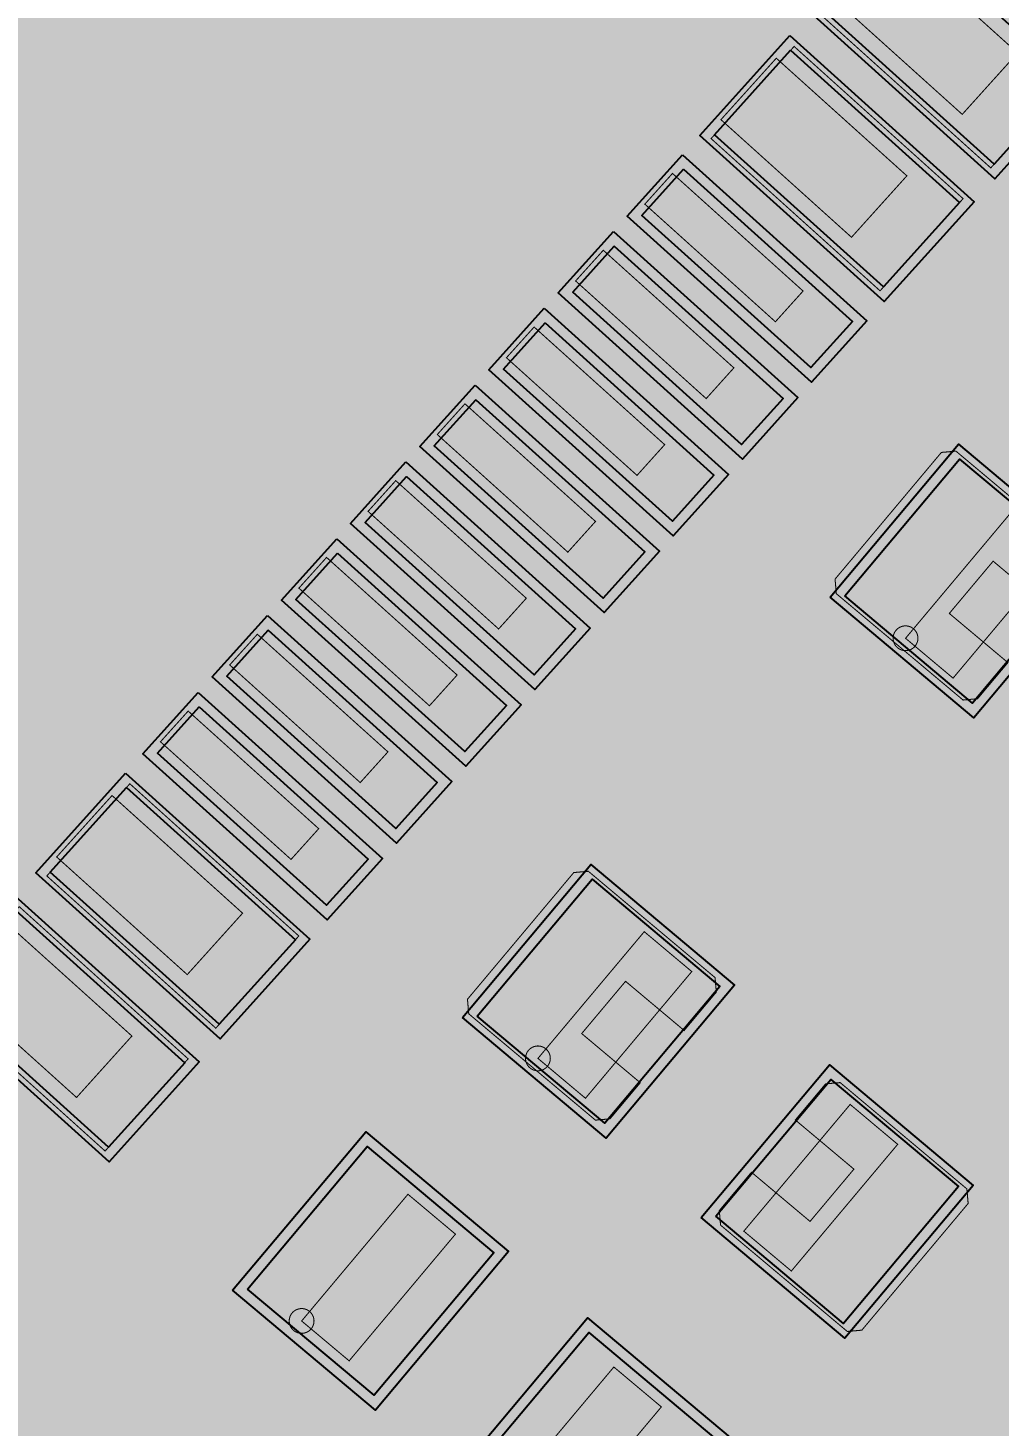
# Model space of a CAD drawing. Header units: millimetres. Extents: x -12.1 to 83.1, y -3.3 to 43.2.
# Drawn here: x 7.33 to 12.03, y 13.54 to 20.3 of the extents above; entities that cross this region are included whole.
import ezdxf

# ---------------------------------------------------------------- set-up
doc = ezdxf.new("R2010")
doc.units = ezdxf.units.MM
doc.header["$MEASUREMENT"] = 0
for name, color, linetype, true_color in [('Bottom-Layer', 7, 'Continuous', 0x0000ff), ('Component-Marking-Layer', 7, 'Continuous', 0x66ffcc), ('Component-Shape-Layer', 7, 'Continuous', 0x00cccc), ('Pin-Soldering-Layer', 7, 'Continuous', 0xcc9999), ('Top-Layer', 7, 'Continuous', 0xff0000), ('Top-Paste-Mask-Layer', 7, 'Continuous', 0x808080), ('Top-Silkscreen-Layer', 7, 'Continuous', 0xffcc00), ('Top-Solder-Mask-Layer', 7, 'Continuous', 0x800080)]:
    doc.layers.add(name, color=color, linetype=linetype, true_color=true_color)

msp = doc.modelspace()

# ---------------------------------------------------------------- hatches: boundary and pattern name
at = {"layer": 'Bottom-Layer'}
for points in [[(16.1613, 34.3129), (16.1935, 34.3129), (16.0522, 34.0419), (16.0034, 33.7401), (16.0034, 31.8401), (16.0983, 31.4243), (16.3642, 31.091), (16.7483, 30.906), (17.1748, 30.906), (17.5589, 31.091), (17.8248, 31.4243), (17.9197, 31.8401), (17.9197, 33.7401), (17.8709, 34.0419), (17.7296, 34.3129), (29.0937, 34.3129), (28.9524, 34.0419), (28.9036, 33.7401), (28.9036, 31.8401), (28.9985, 31.4243), (29.2643, 31.091), (29.6485, 30.906), (30.0749, 30.906), (30.4591, 31.091), (30.725, 31.4243), (30.8199, 31.8401), (30.8199, 33.7401), (30.7711, 34.0419), (30.6297, 34.3129), (32.2132, 34.3129), (32.0269, 34.013), (31.9618, 33.666), (31.9618, 31.766), (32.0567, 31.3503), (32.3226, 31.0169), (32.7068, 30.8319), (33.1332, 30.8319), (33.5174, 31.0169), (33.7832, 31.3503), (33.8781, 31.766), (33.8781, 33.666), (33.8131, 34.013), (33.6268, 34.3129), (45.1134, 34.3129), (44.9271, 34.013), (44.862, 33.666), (44.862, 31.766), (44.9569, 31.3503), (45.2228, 31.0169), (45.607, 30.8319), (46.0334, 30.8319), (46.4176, 31.0169), (46.6834, 31.3503), (46.7783, 31.766), (46.7783, 33.666), (46.7133, 34.013), (46.527, 34.3129), (47.2868, 34.3129), (47.1704, 34.0621), (47.1305, 33.7885), (47.1305, 31.8885), (47.2254, 31.4728), (47.4913, 31.1394), (47.8755, 30.9544), (48.3019, 30.9544), (48.6861, 31.1394), (48.9519, 31.4728), (49.0468, 31.8885), (49.0468, 33.7885), (49.0069, 34.0621), (48.8906, 34.3129), (60.187, 34.3129), (60.0706, 34.0621), (60.0307, 33.7885), (60.0307, 31.8885), (60.1256, 31.4728), (60.3915, 31.1394), (60.7756, 30.9544), (61.2021, 30.9544), (61.5862, 31.1394), (61.8521, 31.4728), (61.947, 31.8885), (61.947, 33.7885), (61.9071, 34.0621), (61.7907, 34.3129), (63.7328, 34.3129), (71.016, 27.0297), (71.016, 7.6414), (65.0028, 1.6281), (1.2315, 1.6281), (-3.4519, 4.0946), (-3.4519, 12.5624)], [(11.8514, 20.4468), (12.2043, 20.2499), (12.6077, 20.2256), (12.9818, 20.3788), (13.2523, 20.679), (13.3657, 21.0669), (13.2996, 21.4657), (13.0671, 21.7962), (12.3984, 22.3986), (12.0477, 22.5949), (11.6467, 22.6206), (11.2738, 22.4707), (11.0021, 22.1746), (10.8848, 21.7902), (10.9449, 21.3928), (10.5907, 21.3876), (10.2833, 21.2115), (10.0997, 20.9085), (10.0858, 20.5545), (10.2451, 20.2381), (10.5378, 20.0385), (10.8905, 20.0055), (11.215, 20.1476), (11.4302, 20.4291), (11.482, 20.7795)], [(5.3929, 14.6226), (6.0616, 14.0202), (6.4146, 13.8233), (6.818, 13.799), (7.192, 13.9522), (7.4625, 14.2524), (7.576, 14.6404), (7.5099, 15.0391), (7.2773, 15.3696), (6.9082, 15.7022), (7.2512, 15.7904), (7.5087, 16.0336), (7.6161, 16.3712), (7.5466, 16.7185), (7.3176, 16.9887), (6.9864, 17.1143), (6.6358, 17.0637), (6.3536, 16.8496), (6.2103, 16.5257), (6.2419, 16.1729), (5.8405, 16.1912), (5.4705, 16.0345), (5.2043, 15.7335), (5.094, 15.3471), (5.1613, 14.951)]]:
    msp.add_hatch(color=256, dxfattribs=at).paths.add_polyline_path(points)
at = {"layer": 'Component-Marking-Layer'}
for points in [[(11.516, 17.3529, 1), (11.6359, 17.3529, 1)], [(11.516, 17.3529, 1), (11.6359, 17.3529, 1)], [(9.738, 15.3209, 1), (9.8579, 15.3209, 1)], [(9.738, 15.3209, 1), (9.8579, 15.3209, 1)], [(8.595, 14.0509, 1), (8.7149, 14.0509, 1)], [(8.595, 14.0509, 1), (8.7149, 14.0509, 1)]]:
    msp.add_hatch(color=256, dxfattribs=at).paths.add_polyline_path(points)
at = {"layer": 'Pin-Soldering-Layer'}
for points in [[(12.118, 20.1839), (11.8503, 19.8868), (11.2187, 20.4557), (11.4865, 20.7529)], [(12.118, 20.1839), (11.8503, 19.8868), (11.2187, 20.4557), (11.4865, 20.7529)], [(11.5824, 19.5895), (11.3147, 19.2923), (10.6832, 19.8612), (10.9509, 20.1584)], [(11.5824, 19.5895), (11.3147, 19.2923), (10.6832, 19.8612), (10.9509, 20.1584)], [(11.0805, 19.0323), (10.9466, 18.8837), (10.3151, 19.4526), (10.4489, 19.6012)], [(11.0805, 19.0323), (10.9466, 18.8837), (10.3151, 19.4526), (10.4489, 19.6012)], [(10.7457, 18.6607), (10.6118, 18.5121), (9.9803, 19.0811), (10.1142, 19.2296)], [(10.7457, 18.6607), (10.6118, 18.5121), (9.9803, 19.0811), (10.1142, 19.2296)], [(10.4111, 18.2893), (10.2773, 18.1407), (9.6457, 18.7097), (9.7796, 18.8583)], [(10.4111, 18.2893), (10.2773, 18.1407), (9.6457, 18.7097), (9.7796, 18.8583)], [(10.0765, 17.9179), (9.9427, 17.7694), (9.3112, 18.3383), (9.445, 18.4869)], [(10.0765, 17.9179), (9.9427, 17.7694), (9.3112, 18.3383), (9.445, 18.4869)], [(9.7418, 17.5464), (9.6079, 17.3978), (8.9764, 17.9667), (9.1103, 18.1153)], [(9.7418, 17.5464), (9.6079, 17.3978), (8.9764, 17.9667), (9.1103, 18.1153)], [(11.5761, 17.3528), (12.0903, 17.9657), (12.3201, 17.7728), (11.8059, 17.16)], [(11.5761, 17.3528), (12.0903, 17.9657), (12.3201, 17.7728), (11.8059, 17.16)], [(9.4072, 17.175), (9.2733, 17.0264), (8.6418, 17.5953), (8.7757, 17.7439)], [(9.4072, 17.175), (9.2733, 17.0264), (8.6418, 17.5953), (8.7757, 17.7439)], [(9.0724, 16.8034), (8.9386, 16.6548), (8.3071, 17.2238), (8.4409, 17.3723)], [(9.0724, 16.8034), (8.9386, 16.6548), (8.3071, 17.2238), (8.4409, 17.3723)], [(8.7377, 16.4318), (8.6038, 16.2832), (7.9723, 16.8522), (8.1062, 17.0008)], [(8.7377, 16.4318), (8.6038, 16.2832), (7.9723, 16.8522), (8.1062, 17.0008)], [(8.3696, 16.0232), (8.1018, 15.726), (7.4703, 16.295), (7.7381, 16.5922)], [(8.3696, 16.0232), (8.1018, 15.726), (7.4703, 16.295), (7.7381, 16.5922)], [(7.8342, 15.429), (7.5665, 15.1318), (6.935, 15.7007), (7.2027, 15.9979)], [(7.8342, 15.429), (7.5665, 15.1318), (6.935, 15.7007), (7.2027, 15.9979)], [(9.7981, 15.3208), (10.3123, 15.9337), (10.5421, 15.7408), (10.0279, 15.128)], [(9.7981, 15.3208), (10.3123, 15.9337), (10.5421, 15.7408), (10.0279, 15.128)], [(11.0237, 14.2924), (10.7939, 14.4852), (11.3082, 15.0981), (11.538, 14.9052)], [(11.0237, 14.2924), (10.7939, 14.4852), (11.3082, 15.0981), (11.538, 14.9052)], [(8.6551, 14.0508), (9.1693, 14.6637), (9.3991, 14.4708), (8.8849, 13.858)], [(8.6551, 14.0508), (9.1693, 14.6637), (9.3991, 14.4708), (8.8849, 13.858)], [(9.8807, 13.0224), (9.6509, 13.2152), (10.1652, 13.8281), (10.395, 13.6352)], [(9.8807, 13.0224), (9.6509, 13.2152), (10.1652, 13.8281), (10.395, 13.6352)]]:
    msp.add_hatch(color=256, dxfattribs=at).paths.add_polyline_path(points)
at = {"layer": 'Top-Layer'}
for points in [[(16.1613, 34.3129), (16.1935, 34.3129), (16.0522, 34.0419), (16.0034, 33.7401), (16.0034, 31.8401), (16.0983, 31.4243), (16.3642, 31.091), (16.7483, 30.906), (17.1748, 30.906), (17.5589, 31.091), (17.8248, 31.4243), (17.9197, 31.8401), (17.9197, 33.7401), (17.8709, 34.0419), (17.7296, 34.3129), (29.0937, 34.3129), (28.9524, 34.0419), (28.9036, 33.7401), (28.9036, 31.8401), (28.9985, 31.4243), (29.2643, 31.091), (29.6485, 30.906), (30.0749, 30.906), (30.4591, 31.091), (30.725, 31.4243), (30.8199, 31.8401), (30.8199, 33.7401), (30.7711, 34.0419), (30.6297, 34.3129), (32.2132, 34.3129), (32.0269, 34.013), (31.9618, 33.666), (31.9618, 31.766), (32.0567, 31.3503), (32.3226, 31.0169), (32.7068, 30.8319), (33.1332, 30.8319), (33.5174, 31.0169), (33.7832, 31.3503), (33.8781, 31.766), (33.8781, 33.666), (33.8131, 34.013), (33.6268, 34.3129), (45.1134, 34.3129), (44.9271, 34.013), (44.862, 33.666), (44.862, 31.766), (44.9569, 31.3503), (45.2228, 31.0169), (45.607, 30.8319), (46.0334, 30.8319), (46.4176, 31.0169), (46.6834, 31.3503), (46.7783, 31.766), (46.7783, 33.666), (46.7133, 34.013), (46.527, 34.3129), (47.2868, 34.3129), (47.1704, 34.0621), (47.1305, 33.7885), (47.1305, 31.8885), (47.2254, 31.4728), (47.4913, 31.1394), (47.8755, 30.9544), (48.3019, 30.9544), (48.6861, 31.1394), (48.9519, 31.4728), (49.0468, 31.8885), (49.0468, 33.7885), (49.0069, 34.0621), (48.8906, 34.3129), (60.187, 34.3129), (60.0706, 34.0621), (60.0307, 33.7885), (60.0307, 31.8885), (60.1256, 31.4728), (60.3915, 31.1394), (60.7756, 30.9544), (61.2021, 30.9544), (61.5862, 31.1394), (61.8521, 31.4728), (61.947, 31.8885), (61.947, 33.7885), (61.9071, 34.0621), (61.7907, 34.3129), (63.7328, 34.3129), (71.016, 27.0297), (71.016, 7.6414), (65.0028, 1.6281), (1.2315, 1.6281), (-3.4519, 4.0946), (-3.4519, 12.5624)], [(10.2356, 19.8608), (10.0348, 19.6379), (10.0036, 19.5979), (9.9784, 19.554), (9.9373, 19.5243), (9.9008, 19.4892), (9.704, 19.2708), (9.6991, 19.2708), (9.6943, 19.2709), (9.3822, 19.2709), (9.1965, 19.2339), (9.0391, 19.1288), (8.6749, 18.7645), (8.5697, 18.6071), (8.5328, 18.4215), (8.5328, 18.1683), (8.5401, 18.0843), (8.5618, 18.0029), (8.3615, 17.7806), (8.3303, 17.7406), (8.3051, 17.6967), (8.264, 17.667), (8.2275, 17.6319), (8.0267, 17.409), (7.9956, 17.3691), (7.9704, 17.3251), (7.9293, 17.2955), (7.8928, 17.2603), (7.692, 17.0374), (7.6572, 16.9921), (7.6302, 16.9417), (7.5829, 16.9096), (7.5414, 16.8703), (7.4908, 16.8141), (7.2389, 17.037), (6.9127, 17.1185), (6.5856, 17.0403), (6.3315, 16.8201), (6.2076, 16.5074), (6.2419, 16.1729), (5.8405, 16.1912), (5.4705, 16.0345), (5.2043, 15.7335), (5.094, 15.3471), (5.1613, 14.951), (5.3929, 14.6226), (6.0616, 14.0202), (6.4005, 13.8275), (6.789, 13.7947), (7.1554, 13.9277), (7.4323, 14.2022), (7.5686, 14.5674), (7.7919, 14.5403), (7.9873, 14.6517), (8.3555, 15.0603), (8.3937, 15.1113), (8.4224, 15.1682), (8.476, 15.2026), (8.5227, 15.2459), (8.785, 15.5371), (9.0678, 15.2542), (9.0792, 15.2432), (9.091, 15.2325), (8.8773, 15.2403), (8.6973, 15.125), (8.1187, 14.4356), (8.0404, 14.2676), (8.0566, 14.0829), (8.1629, 13.931), (8.7757, 13.4168), (8.9342, 13.3403), (9.1101, 13.3485), (9.1325, 13.1739), (9.2354, 13.0311), (9.8482, 12.5169), (10.058, 12.4337), (10.2758, 12.4924), (10.9482, 11.82), (10.8999, 11.4681), (11.04, 11.1417), (11.3285, 10.9345), (11.6826, 10.9059), (12.0006, 11.0641), (12.1914, 11.3637), (12.2001, 11.7188), (12.0244, 12.0275), (11.976, 12.142), (11.9001, 12.2404), (10.9124, 13.228), (10.9313, 13.2505), (11.0096, 13.4185), (10.9935, 13.6032), (10.8872, 13.755), (10.2743, 14.2692), (10.1158, 14.3458), (9.94, 14.3376), (9.9175, 14.5121), (9.8146, 14.655), (9.2264, 15.1486), (9.3168, 15.1213), (9.4108, 15.1121), (9.4398, 15.1121), (9.8919, 14.7328), (10.1154, 14.6491), (10.3419, 14.7244), (10.3071, 14.4883), (10.4283, 14.2827), (11.0461, 13.7643), (11.2142, 13.6859), (11.3988, 13.7021), (11.5507, 13.8084), (12.1061, 14.4703), (12.1844, 14.6383), (12.1683, 14.823), (12.0619, 14.9749), (11.4441, 15.4933), (11.2206, 15.577), (10.9941, 15.5017), (11.029, 15.7378), (10.9077, 15.9434), (10.2899, 16.4618), (10.2459, 16.4933), (10.1977, 16.5179), (10.2184, 16.5353), (10.238, 16.5539), (10.4343, 16.7502), (11.1738, 16.0107), (11.2264, 15.9651), (11.285, 15.9276), (20.342, 6.8706), (20.4994, 6.7654), (20.6851, 6.7285), (44.8724, 6.7285), (45.0581, 6.7654), (45.2155, 6.8706), (45.6331, 7.2882), (45.7383, 7.4456), (45.7752, 7.6313), (45.7752, 8.222), (45.7383, 8.4076), (45.6331, 8.565), (44.4217, 9.7765), (48.1744, 9.7765), (48.3601, 9.8134), (48.5175, 9.9186), (53.8284, 15.2295), (59.1119, 15.2295), (58.8567, 15.0813), (58.6912, 14.837), (58.648, 14.5451), (58.7356, 14.2634), (58.9369, 14.0476), (59.2118, 13.9404), (59.506, 13.9632), (59.7612, 14.1113), (59.966, 14.1113), (60.0865, 13.893), (60.3202, 13.8062), (61.1266, 13.8062), (61.3517, 13.8858), (61.4768, 14.0891), (61.6018, 13.8858), (61.8269, 13.8062), (62.6334, 13.8062), (62.8671, 13.893), (62.9875, 14.1113), (63.9429, 14.1113), (63.9429, 13.9945), (63.9474, 13.9375), (63.961, 13.882), (63.9474, 13.8265), (63.9429, 13.7695), (63.9429, 13.2195), (63.9485, 13.156), (63.9654, 13.0944), (63.9485, 13.0329), (63.9429, 12.9694), (63.9429, 12.4194), (64.0135, 12.2058), (64.1975, 12.0765), (64.0543, 11.7139), (64.0764, 11.3247), (64.2596, 10.9806), (64.5702, 10.745), (64.9509, 10.6613), (65.8509, 10.6613), (66.2428, 10.7502), (66.558, 10.9995), (66.7347, 11.3605), (66.7383, 11.7623), (66.5682, 12.1264), (66.2576, 12.3814), (66.5071, 12.6069), (66.6245, 12.9221), (66.5831, 13.2559), (66.3925, 13.533), (66.0955, 13.6909), (65.7591, 13.6939), (65.7591, 13.7695), (65.7546, 13.8265), (65.741, 13.882), (65.7546, 13.9375), (65.7591, 13.9945), (65.7591, 14.2945), (65.7556, 14.345), (65.7449, 14.3945), (65.7556, 14.4441), (65.7591, 14.4946), (65.7591, 14.7952), (65.8119, 14.8305), (65.8596, 14.8723), (66.0231, 15.0357), (66.1282, 15.1931), (66.1651, 15.3788), (66.1651, 15.9099), (66.1282, 16.0956), (66.0231, 16.253), (65.8596, 16.4164), (65.8119, 16.4582), (65.7591, 16.4935), (65.7591, 16.7943), (65.7556, 16.8449), (65.7449, 16.8944), (65.7556, 16.9439), (65.7591, 16.9945), (65.7591, 17.2945), (65.7556, 17.345), (65.7449, 17.3945), (65.7556, 17.4441), (65.7591, 17.4946), (65.7591, 17.7946), (65.7546, 17.8516), (65.741, 17.9071), (65.7546, 17.9626), (65.7591, 18.0196), (65.7591, 18.0952), (66.0954, 18.0982), (66.3924, 18.256), (66.5831, 18.533), (66.6245, 18.8668), (66.5072, 19.182), (66.2578, 19.4075), (66.5683, 19.6626), (66.7384, 20.0267), (66.7347, 20.4285), (66.5579, 20.7894), (66.2428, 21.0386), (65.8509, 21.1275), (64.9509, 21.1275), (64.5702, 21.0439), (64.2596, 20.8083), (64.0764, 20.4641), (64.0543, 20.0749), (64.1975, 19.7123), (64.0135, 19.583), (63.9429, 19.3694), (63.9429, 18.8194), (63.9485, 18.756), (63.9654, 18.6945), (63.9485, 18.6331), (63.9429, 18.5696), (63.9429, 18.1297), (62.9724, 18.1297), (62.8562, 18.3594), (62.6161, 18.4518), (61.8096, 18.4518), (61.5846, 18.3723), (61.4595, 18.169), (61.3344, 18.3723), (61.1094, 18.4518), (60.3029, 18.4518), (60.0692, 18.3651), (59.9487, 18.1468), (59.6342, 18.1468), (59.3692, 18.2979), (59.0646, 18.3143), (58.7848, 18.1926), (58.5891, 17.9586), (58.519, 17.6617), (58.5891, 17.3648), (58.7848, 17.1307), (59.0646, 17.009), (59.3692, 17.0255), (59.6342, 17.1765), (59.9487, 17.1765), (60.0692, 16.9583), (60.3029, 16.8715), (61.1094, 16.8715), (61.3344, 16.9511), (61.4595, 17.1543), (61.5846, 16.9511), (61.8096, 16.8715), (62.6161, 16.8715), (62.8432, 16.9527), (62.9673, 17.1595), (63.9429, 17.1595), (63.9429, 16.9936), (63.8901, 16.9584), (63.8424, 16.9165), (63.679, 16.7531), (63.5738, 16.5957), (63.5369, 16.41), (63.5369, 16.2704), (63.3431, 16.4641), (63.1857, 16.5693), (63.0001, 16.6062), (53.4591, 16.6062), (53.2735, 16.5693), (53.1161, 16.4641), (47.8051, 11.1532), (46.9581, 11.1532), (46.9775, 11.1726), (47.0827, 11.33), (47.1196, 11.5157), (47.1196, 12.6515), (47.8411, 13.373), (47.9411, 13.5184), (47.9825, 13.6899), (55.085, 20.7924), (55.1902, 20.9498), (55.2271, 21.1354), (55.2271, 21.3568), (55.8818, 22.0115), (55.9643, 22.1216), (56.0126, 22.2504), (56.0988, 22.2504), (56.2778, 22.2984), (56.4089, 22.4295), (56.4569, 22.6086), (56.4569, 25.4886), (56.4089, 25.6677), (56.2778, 25.7988), (56.0988, 25.8467), (54.9788, 25.8467), (54.7997, 25.7988), (54.6686, 25.6677), (54.6206, 25.4886), (54.6206, 22.6086), (54.668, 22.4305), (54.7977, 22.2996), (54.5388, 22.0407), (54.2798, 22.2996), (54.4095, 22.4305), (54.4569, 22.6086), (54.4569, 25.4886), (54.4089, 25.6677), (54.2778, 25.7988), (54.0988, 25.8467), (52.9788, 25.8467), (52.7997, 25.7988), (52.6686, 25.6677), (52.6206, 25.4886), (52.6206, 22.6086), (52.6686, 22.4295), (52.7997, 22.2984), (52.9788, 22.2504), (53.0649, 22.2504), (53.1132, 22.1216), (53.1957, 22.0115), (53.7765, 21.4308), (46.9956, 14.6499), (46.9087, 14.8431), (46.7654, 14.999), (46.5803, 15.1018), (46.3721, 15.141), (46.4441, 15.213), (46.5481, 15.3675), (46.5862, 15.5499), (46.7513, 15.8716), (46.723, 16.2321), (46.5098, 16.5242), (46.1751, 16.661), (45.8184, 16.6019), (45.5457, 16.3644), (45.4382, 16.0191), (45.5278, 15.6688), (45.2722, 15.4132), (44.7501, 15.4132), (44.5795, 15.3699), (44.4501, 15.2506), (44.3207, 15.3699), (44.1501, 15.4132), (43.3501, 15.4132), (43.171, 15.3652), (43.0399, 15.2341), (42.9919, 15.055), (42.9919, 14.155), (43.0399, 13.976), (43.171, 13.8449), (43.3501, 13.7969), (44.1501, 13.7969), (44.3207, 13.8401), (44.4501, 13.9595), (44.5795, 13.8401), (44.7501, 13.7969), (45.4339, 13.7969), (45.2722, 13.6352), (44.7501, 13.6352), (44.5795, 13.5919), (44.4501, 13.4726), (44.3207, 13.5919), (44.1501, 13.6352), (43.3501, 13.6352), (43.171, 13.5872), (43.0399, 13.4561), (42.9919, 13.277), (42.9919, 12.377), (42.9927, 12.3531), (42.9951, 12.3292), (42.8903, 12.3292), (42.8903, 12.4991), (42.8831, 12.5705), (42.8619, 12.6391), (42.8831, 12.7076), (42.8903, 12.779), (42.8903, 13.029), (42.8423, 13.2081), (42.7113, 13.3392), (42.5322, 13.3871), (42.4173, 13.3871), (42.4173, 13.6449), (42.5684, 13.91), (42.5848, 14.2146), (42.4631, 14.4943), (42.2291, 14.69), (41.9322, 14.7602), (41.6353, 14.69), (41.4012, 14.4943), (41.2795, 14.2146), (41.296, 13.91), (41.447, 13.6449), (41.447, 13.3871), (41.3322, 13.3871), (41.1531, 13.3392), (41.022, 13.2081), (40.974, 13.029), (40.974, 12.779), (40.9812, 12.7076), (41.0025, 12.6391), (40.9812, 12.5705), (40.974, 12.4991), (40.974, 12.2491), (40.9812, 12.1777), (41.0026, 12.1091), (40.9812, 12.0405), (40.974, 11.9691), (40.974, 11.719), (40.9812, 11.6476), (41.0026, 11.579), (40.9812, 11.5104), (40.974, 11.439), (40.974, 11.1889), (40.9812, 11.1175), (41.0025, 11.049), (40.9812, 10.9805), (40.974, 10.9091), (40.974, 10.6591), (40.9812, 10.5876), (41.0026, 10.5191), (40.9812, 10.4505), (40.974, 10.379), (40.974, 10.129), (40.9812, 10.0576), (41.0025, 9.9891), (40.9812, 9.9206), (40.974, 9.8492), (40.974, 9.5991), (40.9812, 9.5277), (41.0026, 9.4591), (40.9812, 9.3905), (40.974, 9.3191), (40.974, 9.0691), (41.022, 8.89), (41.1531, 8.7589), (41.3322, 8.7109), (41.8882, 8.7109), (41.9102, 8.7094), (41.9322, 8.7089), (42.7862, 8.7089), (42.9087, 8.7246), (43.0232, 8.7708), (43.2704, 8.7708), (43.3309, 8.7746), (43.3905, 8.7859), (43.4653, 8.7859), (44.1461, 8.1052), (36.6383, 8.1052), (36.7285, 8.1512), (36.8073, 8.215), (37.3257, 8.7334), (37.4009, 8.7151), (37.478, 8.7089), (38.332, 8.7089), (38.354, 8.7094), (38.3759, 8.7109), (38.932, 8.7109), (39.111, 8.7589), (39.2421, 8.89), (39.2901, 9.0691), (39.2901, 9.3191), (39.2829, 9.3905), (39.2616, 9.4591), (39.2829, 9.5277), (39.2901, 9.5991), (39.2901, 9.8492), (39.2829, 9.9206), (39.2617, 9.9891), (39.2829, 10.0576), (39.2901, 10.129), (39.2901, 10.379), (39.2829, 10.4505), (39.2616, 10.5191), (39.2829, 10.5876), (39.2901, 10.6591), (39.2901, 10.9091), (39.2829, 10.9805), (39.2617, 11.049), (39.2829, 11.1175), (39.2901, 11.1889), (39.2901, 11.439), (39.2829, 11.5104), (39.2616, 11.579), (39.2829, 11.6476), (39.2901, 11.719), (39.2901, 11.9691), (39.2829, 12.0405), (39.2616, 12.1091), (39.2829, 12.1777), (39.2901, 12.2491), (39.2901, 12.4991), (39.2829, 12.5705), (39.2617, 12.6391), (39.2829, 12.7076), (39.2901, 12.779), (39.2901, 13.029), (39.2421, 13.2081), (39.111, 13.3392), (38.932, 13.3871), (38.8171, 13.3871), (38.8171, 13.5491), (38.7802, 13.7348), (38.675, 13.8922), (36.6372, 15.93), (36.6372, 16.452), (36.5608, 16.6731), (36.3642, 16.7999), (36.3642, 16.9822), (36.5608, 17.1089), (36.6372, 17.33), (36.6372, 18.23), (36.5893, 18.4091), (36.4582, 18.5402), (36.2791, 18.5882), (35.4791, 18.5882), (35.3085, 18.5449), (35.1791, 18.4256), (35.0861, 18.5222), (34.9642, 18.5779), (34.9642, 19.2329), (35.1268, 19.5429), (35.1089, 19.8924), (34.9156, 20.1842), (39.1892, 20.1842), (39.3748, 20.2211), (39.5322, 20.3263), (39.9499, 20.7439), (40.0551, 20.9013), (40.092, 21.087), (40.092, 21.3084), (40.7467, 21.9631), (40.8093, 22.04), (40.8549, 22.1279), (40.9301, 22.1279), (41.1091, 22.1759), (41.2402, 22.307), (41.2882, 22.4861), (41.2882, 25.3661), (41.2402, 25.5452), (41.1091, 25.6762), (40.9301, 25.7242), (39.8101, 25.7242), (39.631, 25.6762), (39.4999, 25.5452), (39.4519, 25.3661), (39.4519, 22.4861), (39.4923, 22.3209), (39.6044, 22.1929), (39.4037, 21.9922), (39.173, 22.2229), (39.2581, 22.3424), (39.2882, 22.4861), (39.2882, 25.3661), (39.2402, 25.5452), (39.1091, 25.6762), (38.9301, 25.7242), (37.8101, 25.7242), (37.631, 25.6762), (37.4999, 25.5452), (37.4519, 25.3661), (37.4519, 22.4861), (37.4999, 22.307), (37.631, 22.1759), (37.8101, 22.1279), (37.9524, 22.1279), (37.9981, 22.04), (38.0606, 21.9631), (38.4628, 21.5609), (31.9627, 21.5609), (31.7771, 21.5239), (31.6197, 21.4188), (31.202, 21.0011), (31.0968, 20.8437), (31.0599, 20.658), (31.0599, 20.0674), (31.0968, 19.8817), (31.202, 19.7243), (31.8999, 19.0264), (31.8999, 10.6267), (31.9369, 10.441), (32.042, 10.2836), (32.4597, 9.866), (32.6171, 9.7608), (32.8027, 9.7239), (36.3693, 9.7239), (36.0949, 9.4496), (31.1176, 9.4496), (31.1176, 14.2377), (31.0807, 14.4233), (30.9755, 14.5807), (24.1739, 21.3823), (24.7547, 21.9631), (24.8372, 22.0732), (24.8855, 22.202), (24.9716, 22.202), (25.1507, 22.25), (25.2818, 22.3811), (25.3298, 22.5601), (25.3298, 25.4401), (25.2818, 25.6192), (25.1507, 25.7503), (24.9716, 25.7983), (23.8516, 25.7983), (23.6726, 25.7503), (23.5415, 25.6192), (23.4935, 25.4401), (23.4935, 22.5601), (23.5409, 22.3821), (23.6706, 22.2511), (23.4116, 21.9922), (23.1527, 22.2511), (23.2824, 22.3821), (23.3298, 22.5601), (23.3298, 25.4401), (23.2818, 25.6192), (23.1507, 25.7503), (22.9716, 25.7983), (21.8516, 25.7983), (21.6726, 25.7503), (21.5415, 25.6192), (21.4935, 25.4401), (21.4935, 22.5601), (21.5415, 22.3811), (21.6726, 22.25), (21.8516, 22.202), (21.9378, 22.202), (21.9861, 22.0732), (22.0686, 21.9631), (22.7233, 21.3084), (22.7233, 21.087), (22.7602, 20.9013), (22.8654, 20.7439), (29.7409, 13.8684), (29.7409, 8.9757), (29.7778, 8.79), (29.883, 8.6326), (30.3007, 8.215), (30.3794, 8.1512), (30.4697, 8.1052), (21.0544, 8.1052), (13.3243, 15.8353), (13.3265, 15.8378), (13.3287, 15.8404), (13.8841, 16.5023), (13.9624, 16.6703), (13.9463, 16.855), (13.8399, 17.0069), (13.2221, 17.5253), (12.9986, 17.609), (12.7721, 17.5337), (12.807, 17.7698), (12.6857, 17.9754), (12.0679, 18.4938), (11.8999, 18.5721), (11.7152, 18.556), (11.5633, 18.4496), (11.526, 18.4051), (11.4433, 18.4878), (11.585, 18.6451), (11.6197, 18.6904), (11.6468, 18.7408), (11.694, 18.7729), (11.7356, 18.8122), (12.1037, 19.2209), (12.142, 19.2719), (12.1707, 19.3288), (12.2244, 19.3633), (12.2711, 19.4067), (12.6392, 19.8153), (12.7297, 20.0212), (12.6795, 20.2405), (13.0286, 20.414), (13.2728, 20.718), (13.367, 21.0963), (13.2939, 21.4792), (13.0671, 21.7962), (12.3984, 22.3986), (12.0477, 22.5949), (11.6467, 22.6206), (11.2738, 22.4707), (11.0021, 22.1746), (10.8848, 21.7902), (10.9449, 21.3928), (10.6086, 21.3923), (10.3104, 21.2367), (10.1177, 20.961), (10.0739, 20.6275), (10.1889, 20.3114), (10.4367, 20.0841), (10.3861, 20.0279), (10.3514, 19.9825), (10.3243, 19.9322), (10.2771, 19.9)], [(11.5559, 20.7913), (12.3732, 20.055), (12.005, 19.6464), (11.1878, 20.3826)], [(11.0204, 20.1968), (11.8376, 19.4606), (11.4695, 19.0519), (10.6522, 19.7882)], [(10.5016, 19.6211), (11.3189, 18.8848), (11.1181, 18.6619), (10.3008, 19.3982)], [(10.1669, 19.2495), (10.9841, 18.5132), (10.7833, 18.2903), (9.9661, 19.0266)], [(9.8323, 18.8781), (10.6496, 18.1418), (10.4488, 17.9189), (9.6315, 18.6552)], [(9.4977, 18.5067), (10.315, 17.7704), (10.1142, 17.5476), (9.2969, 18.2838)], [(11.2823, 17.5576), (11.8377, 18.2194), (12.4555, 17.701), (11.9001, 17.0392)], [(9.163, 18.1351), (9.9802, 17.3989), (9.7794, 17.176), (8.9622, 17.9122)], [(8.8284, 17.7637), (9.6456, 17.0275), (9.4448, 16.8046), (8.6276, 17.5409)], [(8.4936, 17.3922), (9.3109, 16.6559), (9.1101, 16.433), (8.2928, 17.1693)], [(8.1589, 17.0206), (8.9761, 16.2843), (8.7753, 16.0614), (7.9581, 16.7977)], [(7.8075, 16.6306), (8.6247, 15.8943), (8.2566, 15.4857), (7.4393, 16.2219)], [(9.5043, 15.5255), (10.0597, 16.1874), (10.6775, 15.669), (10.1221, 15.0072)], [(7.2721, 16.0363), (8.0894, 15.3), (7.7212, 14.8914), (6.904, 15.6277)], [(10.6585, 14.557), (11.2139, 15.2189), (11.8317, 14.7005), (11.2763, 14.0386)], [(8.3931, 14.2054), (8.9716, 14.8948), (9.5844, 14.3806), (9.0059, 13.6912)], [(9.4656, 13.3055), (10.0441, 13.9949), (10.6569, 13.4807), (10.0784, 12.7912)]]:
    msp.add_hatch(color=256, dxfattribs=at).paths.add_polyline_path(points)
at = {"layer": 'Top-Paste-Mask-Layer'}
for points in [[(12.3899, 20.0736), (11.9883, 19.6278), (11.171, 20.3641), (11.5726, 20.8098)], [(12.3899, 20.0736), (11.9883, 19.6278), (11.171, 20.3641), (11.5726, 20.8098)], [(11.8544, 19.4791), (11.4528, 19.0334), (10.6355, 19.7696), (11.0371, 20.2154)], [(11.8544, 19.4791), (11.4528, 19.0334), (10.6355, 19.7696), (11.0371, 20.2154)], [(10.3008, 19.3981), (10.5017, 19.6211), (11.3189, 18.8848), (11.1181, 18.6619)], [(10.3008, 19.3981), (10.5017, 19.6211), (11.3189, 18.8848), (11.1181, 18.6619)], [(9.9661, 19.0266), (10.1669, 19.2495), (10.9842, 18.5132), (10.7833, 18.2903)], [(9.9661, 19.0266), (10.1669, 19.2495), (10.9842, 18.5132), (10.7833, 18.2903)], [(9.6315, 18.6552), (9.8323, 18.8781), (10.6496, 18.1418), (10.4488, 17.9189)], [(9.6315, 18.6552), (9.8323, 18.8781), (10.6496, 18.1418), (10.4488, 17.9189)], [(9.2969, 18.2838), (9.4977, 18.5067), (10.315, 17.7704), (10.1142, 17.5475)], [(9.2969, 18.2838), (9.4977, 18.5067), (10.315, 17.7704), (10.1142, 17.5475)], [(11.2413, 17.5685), (11.2352, 17.6389), (11.7494, 18.2517), (11.8198, 18.2579), (12.4327, 17.7437), (12.4389, 17.6732), (12.2833, 17.4878), (11.9998, 17.7257), (11.7877, 17.4729), (12.0712, 17.235), (11.9246, 17.0604), (11.8542, 17.0542)], [(11.2413, 17.5685), (11.2352, 17.6389), (11.7494, 18.2517), (11.8198, 18.2579), (12.4327, 17.7437), (12.4389, 17.6732), (12.2833, 17.4878), (11.9998, 17.7257), (11.7877, 17.4729), (12.0712, 17.235), (11.9246, 17.0604), (11.8542, 17.0542)], [(8.9622, 17.9122), (9.163, 18.1351), (9.9802, 17.3989), (9.7794, 17.176)], [(8.9622, 17.9122), (9.163, 18.1351), (9.9802, 17.3989), (9.7794, 17.176)], [(8.6276, 17.5408), (8.8284, 17.7637), (9.6457, 17.0275), (9.4448, 16.8046)], [(8.6276, 17.5408), (8.8284, 17.7637), (9.6457, 17.0275), (9.4448, 16.8046)], [(8.2928, 17.1693), (8.4936, 17.3922), (9.3109, 16.6559), (9.1101, 16.433)], [(8.2928, 17.1693), (8.4936, 17.3922), (9.3109, 16.6559), (9.1101, 16.433)], [(8.9761, 16.2843), (8.7753, 16.0614), (7.9581, 16.7977), (8.1589, 17.0206)], [(8.9761, 16.2843), (8.7753, 16.0614), (7.9581, 16.7977), (8.1589, 17.0206)], [(8.6415, 15.9129), (8.2399, 15.4671), (7.4226, 16.2033), (7.8242, 16.6491)], [(8.6415, 15.9129), (8.2399, 15.4671), (7.4226, 16.2033), (7.8242, 16.6491)], [(9.4633, 15.5365), (9.4572, 15.6069), (9.9714, 16.2197), (10.0418, 16.2259), (10.6547, 15.7117), (10.6609, 15.6412), (10.5053, 15.4558), (10.2218, 15.6937), (10.0097, 15.4409), (10.2932, 15.203), (10.1466, 15.0284), (10.0762, 15.0222)], [(9.4633, 15.5365), (9.4572, 15.6069), (9.9714, 16.2197), (10.0418, 16.2259), (10.6547, 15.7117), (10.6609, 15.6412), (10.5053, 15.4558), (10.2218, 15.6937), (10.0097, 15.4409), (10.2932, 15.203), (10.1466, 15.0284), (10.0762, 15.0222)], [(6.8873, 15.6091), (7.2889, 16.0549), (8.1061, 15.3186), (7.7045, 14.8728)], [(6.8873, 15.6091), (7.2889, 16.0549), (8.1061, 15.3186), (7.7045, 14.8728)], [(11.8727, 14.6896), (11.8789, 14.6192), (11.3646, 14.0063), (11.2942, 14.0002), (10.6814, 14.5144), (10.6752, 14.5848), (10.8308, 14.7702), (11.1142, 14.5324), (11.3263, 14.7852), (11.0429, 15.023), (11.1894, 15.1977), (11.2599, 15.2038)], [(11.8727, 14.6896), (11.8789, 14.6192), (11.3646, 14.0063), (11.2942, 14.0002), (10.6814, 14.5144), (10.6752, 14.5848), (10.8308, 14.7702), (11.1142, 14.5324), (11.3263, 14.7852), (11.0429, 15.023), (11.1894, 15.1977), (11.2599, 15.2038)], [(8.3931, 14.2054), (8.9716, 14.8948), (9.5844, 14.3806), (9.0059, 13.6912)], [(9.4656, 13.3055), (10.0441, 13.9949), (10.6569, 13.4807), (10.0784, 12.7912)]]:
    msp.add_hatch(color=256, dxfattribs=at).paths.add_polyline_path(points)
at = {"layer": 'Top-Solder-Mask-Layer'}
for points in [[(11.5522, 20.8619), (12.4438, 20.0587), (12.0087, 19.5757), (11.1171, 20.379)], [(11.0167, 20.2675), (11.9083, 19.4643), (11.4732, 18.9813), (10.5816, 19.7845)], [(10.498, 19.6917), (11.3895, 18.8885), (11.1218, 18.5913), (10.2302, 19.3945)], [(10.1632, 19.3201), (11.0548, 18.5169), (10.787, 18.2197), (9.8954, 19.0229)], [(9.8286, 18.9487), (10.7202, 18.1455), (10.4524, 17.8483), (9.5609, 18.6515)], [(9.494, 18.5773), (10.3856, 17.7741), (10.1179, 17.4769), (9.2263, 18.2801)], [(11.2108, 17.5513), (11.8314, 18.291), (12.5271, 17.7073), (11.9064, 16.9676)], [(9.1593, 18.2058), (10.0509, 17.4025), (9.7831, 17.1053), (8.8915, 17.9086)], [(8.8247, 17.8344), (9.7163, 17.0312), (9.4485, 16.734), (8.5569, 17.5372)], [(8.4899, 17.4628), (9.3815, 16.6596), (9.1138, 16.3624), (8.2222, 17.1656)], [(8.1552, 17.0912), (9.0468, 16.288), (8.779, 15.9908), (7.8874, 16.794)], [(7.8038, 16.7012), (8.6954, 15.898), (8.2603, 15.415), (7.3687, 16.2182)], [(9.4328, 15.5193), (10.0534, 16.259), (10.7491, 15.6753), (10.1284, 14.9356)], [(7.2684, 16.1069), (8.16, 15.3037), (7.7249, 14.8208), (6.8333, 15.624)], [(10.587, 14.5508), (11.2077, 15.2905), (11.9033, 14.7068), (11.2826, 13.9671)], [(8.3215, 14.1991), (8.9653, 14.9664), (9.656, 14.3869), (9.0122, 13.6196)], [(9.394, 13.2992), (10.0378, 14.0665), (10.7285, 13.4869), (10.0847, 12.7197)]]:
    msp.add_hatch(color=256, dxfattribs=at).paths.add_polyline_path(points)

# ---------------------------------------------------------------- linework, layer by layer
at = {"layer": 'Bottom-Layer', "const_width": 0.0508}
for points in [[(10.0858, 20.5545), (10.2451, 20.2381), (10.5378, 20.0385), (10.8905, 20.0055), (11.215, 20.1476), (11.4302, 20.4291)], [(7.2512, 15.7904), (7.5087, 16.0336), (7.6161, 16.3712), (7.5466, 16.7185), (7.3176, 16.9887), (6.9864, 17.1143)], [(7.192, 13.9522), (7.4625, 14.2524), (7.576, 14.6404), (7.5099, 15.0391), (7.2773, 15.3696)]]:
    msp.add_lwpolyline(points, dxfattribs=at)
at = {"layer": 'Component-Marking-Layer', "const_width": 0.00508}
for points in [[(11.516, 17.3529, 1), (11.6359, 17.3529, 1)], [(11.516, 17.3529, 1), (11.6359, 17.3529, 1)], [(9.738, 15.3209, 1), (9.8579, 15.3209, 1)], [(9.738, 15.3209, 1), (9.8579, 15.3209, 1)], [(8.595, 14.0509, 1), (8.7149, 14.0509, 1)], [(8.595, 14.0509, 1), (8.7149, 14.0509, 1)]]:
    msp.add_lwpolyline(points, format="xyb", close=True, dxfattribs=at)
at = {"layer": 'Component-Shape-Layer', "const_width": 0.0508}
for points in [[(7.1371, 26.0845), (12.5979, 21.1648), (6.6408, 14.5525), (1.18, 19.4721)], [(7.1371, 26.0845), (12.5979, 21.1648), (6.6408, 14.5525), (1.18, 19.4721)], [(11.5761, 17.3528), (12.0903, 17.9657), (13.316, 16.9372), (12.8017, 16.3244)], [(11.5761, 17.3528), (12.0903, 17.9657), (13.316, 16.9372), (12.8017, 16.3244)], [(9.7981, 15.3208), (10.3123, 15.9337), (11.538, 14.9052), (11.0237, 14.2924)], [(9.7981, 15.3208), (10.3123, 15.9337), (11.538, 14.9052), (11.0237, 14.2924)], [(8.6551, 14.0508), (9.1693, 14.6637), (10.395, 13.6352), (9.8807, 13.0224)], [(8.6551, 14.0508), (9.1693, 14.6637), (10.395, 13.6352), (9.8807, 13.0224)]]:
    msp.add_lwpolyline(points, close=True, dxfattribs=at)
at = {"layer": 'Pin-Soldering-Layer', "const_width": 0.00508}
for points in [[(12.118, 20.1839), (11.8503, 19.8868), (11.2187, 20.4557), (11.4865, 20.7529)], [(12.118, 20.1839), (11.8503, 19.8868), (11.2187, 20.4557), (11.4865, 20.7529)], [(11.5824, 19.5895), (11.3147, 19.2923), (10.6832, 19.8612), (10.9509, 20.1584)], [(11.5824, 19.5895), (11.3147, 19.2923), (10.6832, 19.8612), (10.9509, 20.1584)], [(11.0805, 19.0323), (10.9466, 18.8837), (10.3151, 19.4526), (10.4489, 19.6012)], [(11.0805, 19.0323), (10.9466, 18.8837), (10.3151, 19.4526), (10.4489, 19.6012)], [(10.7457, 18.6607), (10.6118, 18.5121), (9.9803, 19.0811), (10.1142, 19.2296)], [(10.7457, 18.6607), (10.6118, 18.5121), (9.9803, 19.0811), (10.1142, 19.2296)], [(10.4111, 18.2893), (10.2773, 18.1407), (9.6457, 18.7097), (9.7796, 18.8583)], [(10.4111, 18.2893), (10.2773, 18.1407), (9.6457, 18.7097), (9.7796, 18.8583)], [(10.0765, 17.9179), (9.9427, 17.7694), (9.3112, 18.3383), (9.445, 18.4869)], [(10.0765, 17.9179), (9.9427, 17.7694), (9.3112, 18.3383), (9.445, 18.4869)], [(9.7418, 17.5464), (9.6079, 17.3978), (8.9764, 17.9667), (9.1103, 18.1153)], [(9.7418, 17.5464), (9.6079, 17.3978), (8.9764, 17.9667), (9.1103, 18.1153)], [(11.5761, 17.3528), (12.0903, 17.9657), (12.3201, 17.7728), (11.8059, 17.16)], [(11.5761, 17.3528), (12.0903, 17.9657), (12.3201, 17.7728), (11.8059, 17.16)], [(9.4072, 17.175), (9.2733, 17.0264), (8.6418, 17.5953), (8.7757, 17.7439)], [(9.4072, 17.175), (9.2733, 17.0264), (8.6418, 17.5953), (8.7757, 17.7439)], [(9.0724, 16.8034), (8.9386, 16.6548), (8.3071, 17.2238), (8.4409, 17.3723)], [(9.0724, 16.8034), (8.9386, 16.6548), (8.3071, 17.2238), (8.4409, 17.3723)], [(8.7377, 16.4318), (8.6038, 16.2832), (7.9723, 16.8522), (8.1062, 17.0008)], [(8.7377, 16.4318), (8.6038, 16.2832), (7.9723, 16.8522), (8.1062, 17.0008)], [(8.3696, 16.0232), (8.1018, 15.726), (7.4703, 16.295), (7.7381, 16.5922)], [(8.3696, 16.0232), (8.1018, 15.726), (7.4703, 16.295), (7.7381, 16.5922)], [(7.8342, 15.429), (7.5665, 15.1318), (6.935, 15.7007), (7.2027, 15.9979)], [(7.8342, 15.429), (7.5665, 15.1318), (6.935, 15.7007), (7.2027, 15.9979)], [(9.7981, 15.3208), (10.3123, 15.9337), (10.5421, 15.7408), (10.0279, 15.128)], [(9.7981, 15.3208), (10.3123, 15.9337), (10.5421, 15.7408), (10.0279, 15.128)], [(11.0237, 14.2924), (10.7939, 14.4852), (11.3082, 15.0981), (11.538, 14.9052)], [(11.0237, 14.2924), (10.7939, 14.4852), (11.3082, 15.0981), (11.538, 14.9052)], [(8.6551, 14.0508), (9.1693, 14.6637), (9.3991, 14.4708), (8.8849, 13.858)], [(8.6551, 14.0508), (9.1693, 14.6637), (9.3991, 14.4708), (8.8849, 13.858)], [(9.8807, 13.0224), (9.6509, 13.2152), (10.1652, 13.8281), (10.395, 13.6352)], [(9.8807, 13.0224), (9.6509, 13.2152), (10.1652, 13.8281), (10.395, 13.6352)]]:
    msp.add_lwpolyline(points, close=True, dxfattribs=at)
at = {"layer": 'Top-Layer'}
for points in [[(11.5559, 20.7913), (12.3732, 20.055), (12.005, 19.6464), (11.1878, 20.3826)], [(11.0204, 20.1968), (11.8376, 19.4606), (11.4695, 19.0519), (10.6522, 19.7882)], [(10.5016, 19.6211), (11.3189, 18.8848), (11.1181, 18.6619), (10.3008, 19.3982)], [(10.1669, 19.2495), (10.9841, 18.5132), (10.7833, 18.2903), (9.9661, 19.0266)], [(9.8323, 18.8781), (10.6496, 18.1418), (10.4488, 17.9189), (9.6315, 18.6552)], [(9.4977, 18.5067), (10.315, 17.7704), (10.1142, 17.5476), (9.2969, 18.2838)], [(11.2823, 17.5576), (11.8377, 18.2194), (12.4555, 17.701), (11.9001, 17.0392)], [(9.163, 18.1351), (9.9802, 17.3989), (9.7794, 17.176), (8.9622, 17.9122)], [(8.8284, 17.7637), (9.6456, 17.0275), (9.4448, 16.8046), (8.6276, 17.5409)], [(8.4936, 17.3922), (9.3109, 16.6559), (9.1101, 16.433), (8.2928, 17.1693)], [(8.1589, 17.0206), (8.9761, 16.2843), (8.7753, 16.0614), (7.9581, 16.7977)], [(7.8075, 16.6306), (8.6247, 15.8943), (8.2566, 15.4857), (7.4393, 16.2219)], [(9.5043, 15.5255), (10.0597, 16.1874), (10.6775, 15.669), (10.1221, 15.0072)], [(7.2721, 16.0363), (8.0894, 15.3), (7.7212, 14.8914), (6.904, 15.6277)], [(10.6585, 14.557), (11.2139, 15.2189), (11.8317, 14.7005), (11.2763, 14.0386)], [(8.3931, 14.2054), (8.9716, 14.8948), (9.5844, 14.3806), (9.0059, 13.6912)], [(9.4656, 13.3055), (10.0441, 13.9949), (10.6569, 13.4807), (10.0784, 12.7912)]]:
    msp.add_lwpolyline(points, close=True, dxfattribs=at)
for points, const_width in [([(10.0739, 20.6275), (10.1889, 20.3114), (10.4367, 20.0841), (10.3861, 20.0279), (10.3514, 19.9825), (10.3243, 19.9322), (10.2771, 19.9), (10.2356, 19.8608), (10.0348, 19.6379), (10.0036, 19.5979), (9.9784, 19.554), (9.9373, 19.5243), (9.9008, 19.4892), (9.704, 19.2708), (9.6991, 19.2708), (9.6943, 19.2709), (9.3822, 19.2709), (9.1965, 19.2339), (9.0391, 19.1288), (8.6749, 18.7645), (8.5697, 18.6071), (8.5328, 18.4215), (8.5328, 18.1683), (8.5401, 18.0843), (8.5618, 18.0029), (8.3615, 17.7806), (8.3303, 17.7406), (8.3051, 17.6967), (8.264, 17.667), (8.2275, 17.6319), (8.0267, 17.409), (7.9956, 17.3691), (7.9704, 17.3251), (7.9293, 17.2955), (7.8928, 17.2603), (7.692, 17.0374), (7.6572, 16.9921), (7.6302, 16.9417), (7.5829, 16.9096), (7.5414, 16.8703), (7.4908, 16.8141), (7.2389, 17.037)], 0.0508), ([(12.1249, 20.5633), (11.7805, 20.2188)], 0.254), ([(11.6517, 19.258), (11.8442, 19.0845)], 0.0508), ([(12.0679, 18.4938), (11.8999, 18.5721), (11.7152, 18.556), (11.5633, 18.4496), (11.526, 18.4051), (11.4433, 18.4878), (11.585, 18.6451), (11.6197, 18.6904), (11.6468, 18.7408), (11.694, 18.7729), (11.7356, 18.8122), (12.1037, 19.2209)], 0.0508), ([(9.3822, 18.7857), (9.0179, 18.4215)], 0.254), ([(9.6943, 18.7857), (9.3822, 18.7857)], 0.254), ([(10.0815, 18.3985), (9.6943, 18.7857)], 0.254), ([(10.4751, 18.7699), (11.6157, 17.6293)], 0.254), ([(9.0179, 18.4215), (9.0179, 18.1683)], 0.254), ([(10.1405, 18.3985), (10.0815, 18.3985)], 0.254), ([(10.1405, 18.3985), (10.6592, 17.8798)], 0.254), ([(9.0179, 18.1683), (9.4712, 17.715)], 0.254), ([(9.8059, 18.0271), (10.3247, 17.5084)], 0.254), ([(9.8059, 18.0271), (9.8059, 17.9677)], 0.254), ([(9.8059, 17.9677), (10.2592, 17.5144)], 0.254), ([(10.6592, 17.8798), (10.6592, 17.8142)], 0.254), ([(10.6592, 17.8142), (11.0033, 17.4701)], 0.254), ([(9.4712, 17.715), (9.4712, 17.6556)], 0.254), ([(11.6157, 17.6293), (11.8689, 17.6293)], 0.254), ([(10.2592, 17.5144), (10.2592, 17.2612)], 0.254), ([(10.3247, 17.5084), (10.3903, 17.5084)], 0.254), ([(10.3903, 17.5084), (10.5969, 17.3018)], 0.254), ([(11.0033, 17.4701), (11.0033, 17.442)], 0.254), ([(11.0033, 17.442), (11.6852, 16.7602)], 0.254), ([(9.1957, 17.2842), (9.1366, 17.2842)], 0.254), ([(9.5829, 16.897), (9.1957, 17.2842)], 0.254), ([(10.2592, 17.2612), (9.895, 16.897)], 0.254), ([(10.5969, 17.3018), (10.5969, 17.2736)], 0.254), ([(10.5969, 17.2736), (11.5168, 16.3538)], 0.254), ([(9.895, 16.897), (9.5829, 16.897)], 0.254), ([(11.6852, 16.7602), (11.7133, 16.7602)], 0.254), ([(11.7133, 16.7602), (20.8534, 7.62)], 0.254), ([(12.0619, 14.9749), (11.4441, 15.4933), (11.2206, 15.577), (10.9941, 15.5017), (11.029, 15.7378), (10.9077, 15.9434), (10.2899, 16.4618), (10.2459, 16.4933), (10.1977, 16.5179), (10.2184, 16.5353), (10.238, 16.5539), (10.4343, 16.7502), (11.1738, 16.0107), (11.2264, 15.9651), (11.285, 15.9276), (20.342, 6.8706)], 0.0508), ([(8.4671, 16.541), (9.4108, 15.5973)], 0.254), ([(11.5168, 16.3538), (11.5449, 16.3538)], 0.254), ([(11.5449, 16.3538), (20.6851, 7.2136)], 0.254), ([(8.032, 16.0581), (8.9888, 15.1014)], 0.254), ([(8.4388, 15.6917), (8.6313, 15.5183)], 0.0508), ([(9.4108, 15.5973), (10.0909, 15.5973)], 0.254), ([(7.0289, 14.9961), (7.4967, 15.4639)], 0.254), ([(7.1554, 13.9277), (7.4323, 14.2022), (7.5686, 14.5674), (7.7919, 14.5403), (7.9873, 14.6517), (8.3555, 15.0603), (8.3937, 15.1113), (8.4224, 15.1682), (8.476, 15.2026), (8.5227, 15.2459), (8.785, 15.5371), (9.0678, 15.2542), (9.0792, 15.2432), (9.091, 15.2325), (8.8773, 15.2403), (8.6973, 15.125), (8.1187, 14.4356), (8.0404, 14.2676), (8.0566, 14.0829), (8.1629, 13.931), (8.7757, 13.4168)], 0.0508), ([(8.9888, 15.1014), (8.9888, 14.293)], 0.254), ([(11.0096, 13.4185), (10.9935, 13.6032), (10.8872, 13.755), (10.2743, 14.2692), (10.1158, 14.3458), (9.94, 14.3376), (9.9175, 14.5121), (9.8146, 14.655), (9.2264, 15.1486), (9.3168, 15.1213), (9.4108, 15.1121), (9.4398, 15.1121), (9.8919, 14.7328), (10.1154, 14.6491), (10.3419, 14.7244), (10.3071, 14.4883), (10.4283, 14.2827), (11.0461, 13.7643), (11.2142, 13.6859), (11.3988, 13.7021), (11.5507, 13.8084), (12.1061, 14.4703)], 0.0508), ([(11.5212, 14.9578), (11.6877, 15.1562)], 0.0508), ([(9.2764, 14.6358), (9.4429, 14.8342)], 0.0508), ([(8.6843, 14.5485), (8.4858, 14.715)], 0.0508), ([(11.5521, 14.3712), (11.7506, 14.2047)], 0.0508), ([(10.9691, 14.2998), (10.8025, 14.1013)], 0.0508), ([(8.7011, 13.9502), (8.5346, 13.7518)], 0.0508)]:
    msp.add_lwpolyline(points, dxfattribs=dict(at, const_width=const_width))
at = {"layer": 'Top-Paste-Mask-Layer', "const_width": 0.00508}
for points in [[(12.3899, 20.0736), (11.9883, 19.6278), (11.171, 20.3641), (11.5726, 20.8098)], [(12.3899, 20.0736), (11.9883, 19.6278), (11.171, 20.3641), (11.5726, 20.8098)], [(11.8544, 19.4791), (11.4528, 19.0334), (10.6355, 19.7696), (11.0371, 20.2154)], [(11.8544, 19.4791), (11.4528, 19.0334), (10.6355, 19.7696), (11.0371, 20.2154)], [(10.3008, 19.3981), (10.5017, 19.6211), (11.3189, 18.8848), (11.1181, 18.6619)], [(10.3008, 19.3981), (10.5017, 19.6211), (11.3189, 18.8848), (11.1181, 18.6619)], [(9.9661, 19.0266), (10.1669, 19.2495), (10.9842, 18.5132), (10.7833, 18.2903)], [(9.9661, 19.0266), (10.1669, 19.2495), (10.9842, 18.5132), (10.7833, 18.2903)], [(9.6315, 18.6552), (9.8323, 18.8781), (10.6496, 18.1418), (10.4488, 17.9189)], [(9.6315, 18.6552), (9.8323, 18.8781), (10.6496, 18.1418), (10.4488, 17.9189)], [(9.2969, 18.2838), (9.4977, 18.5067), (10.315, 17.7704), (10.1142, 17.5475)], [(9.2969, 18.2838), (9.4977, 18.5067), (10.315, 17.7704), (10.1142, 17.5475)], [(11.2413, 17.5685), (11.2352, 17.6389), (11.7494, 18.2517), (11.8198, 18.2579), (12.4327, 17.7437), (12.4389, 17.6732), (12.2833, 17.4878), (11.9998, 17.7257), (11.7877, 17.4729), (12.0712, 17.235), (11.9246, 17.0604), (11.8542, 17.0542)], [(11.2413, 17.5685), (11.2352, 17.6389), (11.7494, 18.2517), (11.8198, 18.2579), (12.4327, 17.7437), (12.4389, 17.6732), (12.2833, 17.4878), (11.9998, 17.7257), (11.7877, 17.4729), (12.0712, 17.235), (11.9246, 17.0604), (11.8542, 17.0542)], [(8.9622, 17.9122), (9.163, 18.1351), (9.9802, 17.3989), (9.7794, 17.176)], [(8.9622, 17.9122), (9.163, 18.1351), (9.9802, 17.3989), (9.7794, 17.176)], [(8.6276, 17.5408), (8.8284, 17.7637), (9.6457, 17.0275), (9.4448, 16.8046)], [(8.6276, 17.5408), (8.8284, 17.7637), (9.6457, 17.0275), (9.4448, 16.8046)], [(8.2928, 17.1693), (8.4936, 17.3922), (9.3109, 16.6559), (9.1101, 16.433)], [(8.2928, 17.1693), (8.4936, 17.3922), (9.3109, 16.6559), (9.1101, 16.433)], [(8.9761, 16.2843), (8.7753, 16.0614), (7.9581, 16.7977), (8.1589, 17.0206)], [(8.9761, 16.2843), (8.7753, 16.0614), (7.9581, 16.7977), (8.1589, 17.0206)], [(8.6415, 15.9129), (8.2399, 15.4671), (7.4226, 16.2033), (7.8242, 16.6491)], [(8.6415, 15.9129), (8.2399, 15.4671), (7.4226, 16.2033), (7.8242, 16.6491)], [(9.4633, 15.5365), (9.4572, 15.6069), (9.9714, 16.2197), (10.0418, 16.2259), (10.6547, 15.7117), (10.6609, 15.6412), (10.5053, 15.4558), (10.2218, 15.6937), (10.0097, 15.4409), (10.2932, 15.203), (10.1466, 15.0284), (10.0762, 15.0222)], [(9.4633, 15.5365), (9.4572, 15.6069), (9.9714, 16.2197), (10.0418, 16.2259), (10.6547, 15.7117), (10.6609, 15.6412), (10.5053, 15.4558), (10.2218, 15.6937), (10.0097, 15.4409), (10.2932, 15.203), (10.1466, 15.0284), (10.0762, 15.0222)], [(6.8873, 15.6091), (7.2889, 16.0549), (8.1061, 15.3186), (7.7045, 14.8728)], [(6.8873, 15.6091), (7.2889, 16.0549), (8.1061, 15.3186), (7.7045, 14.8728)], [(11.8727, 14.6896), (11.8789, 14.6192), (11.3646, 14.0063), (11.2942, 14.0002), (10.6814, 14.5144), (10.6752, 14.5848), (10.8308, 14.7702), (11.1142, 14.5324), (11.3263, 14.7852), (11.0429, 15.023), (11.1894, 15.1977), (11.2599, 15.2038)], [(11.8727, 14.6896), (11.8789, 14.6192), (11.3646, 14.0063), (11.2942, 14.0002), (10.6814, 14.5144), (10.6752, 14.5848), (10.8308, 14.7702), (11.1142, 14.5324), (11.3263, 14.7852), (11.0429, 15.023), (11.1894, 15.1977), (11.2599, 15.2038)]]:
    msp.add_lwpolyline(points, close=True, dxfattribs=at)
at = {"layer": 'Top-Paste-Mask-Layer'}
for points in [[(8.3931, 14.2054), (8.9716, 14.8948), (9.5844, 14.3806), (9.0059, 13.6912)], [(9.4656, 13.3055), (10.0441, 13.9949), (10.6569, 13.4807), (10.0784, 12.7912)]]:
    msp.add_lwpolyline(points, close=True, dxfattribs=at)
at = {"layer": 'Top-Silkscreen-Layer'}
for points, const_width in [([(10.9604, 17.5293), (11.8096, 18.5414)], 0.1524), ([(10.9604, 17.5293), (11.8096, 18.5414)], 0.1524), ([(11.8096, 18.5414), (12.5442, 17.9251)], 0.1524), ([(11.8096, 18.5414), (12.5442, 17.9251)], 0.1524), ([(11.6949, 16.9129), (10.9604, 17.5293)], 0.1524), ([(11.6949, 16.9129), (10.9604, 17.5293)], 0.1524), ([(9.1824, 15.4973), (10.0316, 16.5094)], 0.1524), ([(9.1824, 15.4973), (10.0316, 16.5094)], 0.1524), ([(10.0316, 16.5094), (10.7662, 15.893)], 0.1524), ([(10.0316, 16.5094), (10.7662, 15.893)], 0.1524), ([(9.9169, 14.8809), (9.1824, 15.4973)], 0.1524), ([(9.9169, 14.8809), (9.1824, 15.4973)], 0.1524), ([(12.1537, 14.7288), (11.4191, 15.3451)], 0.1524), ([(12.1537, 14.7288), (11.4191, 15.3451)], 0.1524), ([(8.2033, 14.4302), (8.7176, 15.0431)], 0.254), ([(8.2033, 14.4302), (8.7176, 15.0431)], 0.254), ([(9.7668, 14.5671), (9.154, 15.0813)], 0.254), ([(9.7668, 14.5671), (9.154, 15.0813)], 0.254), ([(11.3044, 13.7167), (12.1537, 14.7288)], 0.1524), ([(11.3044, 13.7167), (12.1537, 14.7288)], 0.1524), ([(10.5699, 14.333), (11.3044, 13.7167)], 0.1524), ([(10.5699, 14.333), (11.3044, 13.7167)], 0.1524), ([(10.1959, 14.2065), (10.8087, 13.6923)], 0.254), ([(10.1959, 14.2065), (10.8087, 13.6923)], 0.254), ([(8.8543, 13.4796), (8.2415, 13.9938)], 0.254), ([(8.8543, 13.4796), (8.2415, 13.9938)], 0.254)]:
    msp.add_lwpolyline(points, dxfattribs=dict(at, const_width=const_width))
at = {"layer": 'Top-Silkscreen-Layer', "const_width": 0.254}
for points in [[(8.7175, 15.043, -0.414), (9.1541, 15.0813)], [(8.7175, 15.043, -0.414), (9.1541, 15.0813)], [(8.2415, 13.9937, -0.414), (8.2033, 14.4302)], [(8.2415, 13.9937, -0.414), (8.2033, 14.4302)], [(10.8086, 13.6923, -0.414), (10.8468, 13.2558)], [(10.8086, 13.6923, -0.414), (10.8468, 13.2558)]]:
    msp.add_lwpolyline(points, format="xyb", dxfattribs=at)
at = {"layer": 'Top-Solder-Mask-Layer'}
for points in [[(11.5522, 20.8619), (12.4438, 20.0587), (12.0087, 19.5757), (11.1171, 20.379)], [(11.0167, 20.2675), (11.9083, 19.4643), (11.4732, 18.9813), (10.5816, 19.7845)], [(10.498, 19.6917), (11.3895, 18.8885), (11.1218, 18.5913), (10.2302, 19.3945)], [(10.1632, 19.3201), (11.0548, 18.5169), (10.787, 18.2197), (9.8954, 19.0229)], [(9.8286, 18.9487), (10.7202, 18.1455), (10.4524, 17.8483), (9.5609, 18.6515)], [(9.494, 18.5773), (10.3856, 17.7741), (10.1179, 17.4769), (9.2263, 18.2801)], [(11.2108, 17.5513), (11.8314, 18.291), (12.5271, 17.7073), (11.9064, 16.9676)], [(9.1593, 18.2058), (10.0509, 17.4025), (9.7831, 17.1053), (8.8915, 17.9086)], [(8.8247, 17.8344), (9.7163, 17.0312), (9.4485, 16.734), (8.5569, 17.5372)], [(8.4899, 17.4628), (9.3815, 16.6596), (9.1138, 16.3624), (8.2222, 17.1656)], [(8.1552, 17.0912), (9.0468, 16.288), (8.779, 15.9908), (7.8874, 16.794)], [(7.8038, 16.7012), (8.6954, 15.898), (8.2603, 15.415), (7.3687, 16.2182)], [(9.4328, 15.5193), (10.0534, 16.259), (10.7491, 15.6753), (10.1284, 14.9356)], [(7.2684, 16.1069), (8.16, 15.3037), (7.7249, 14.8208), (6.8333, 15.624)], [(10.587, 14.5508), (11.2077, 15.2905), (11.9033, 14.7068), (11.2826, 13.9671)], [(8.3215, 14.1991), (8.9653, 14.9664), (9.656, 14.3869), (9.0122, 13.6196)], [(9.394, 13.2992), (10.0378, 14.0665), (10.7285, 13.4869), (10.0847, 12.7197)]]:
    msp.add_lwpolyline(points, close=True, dxfattribs=at)

doc.saveas('drawing.dxf')
